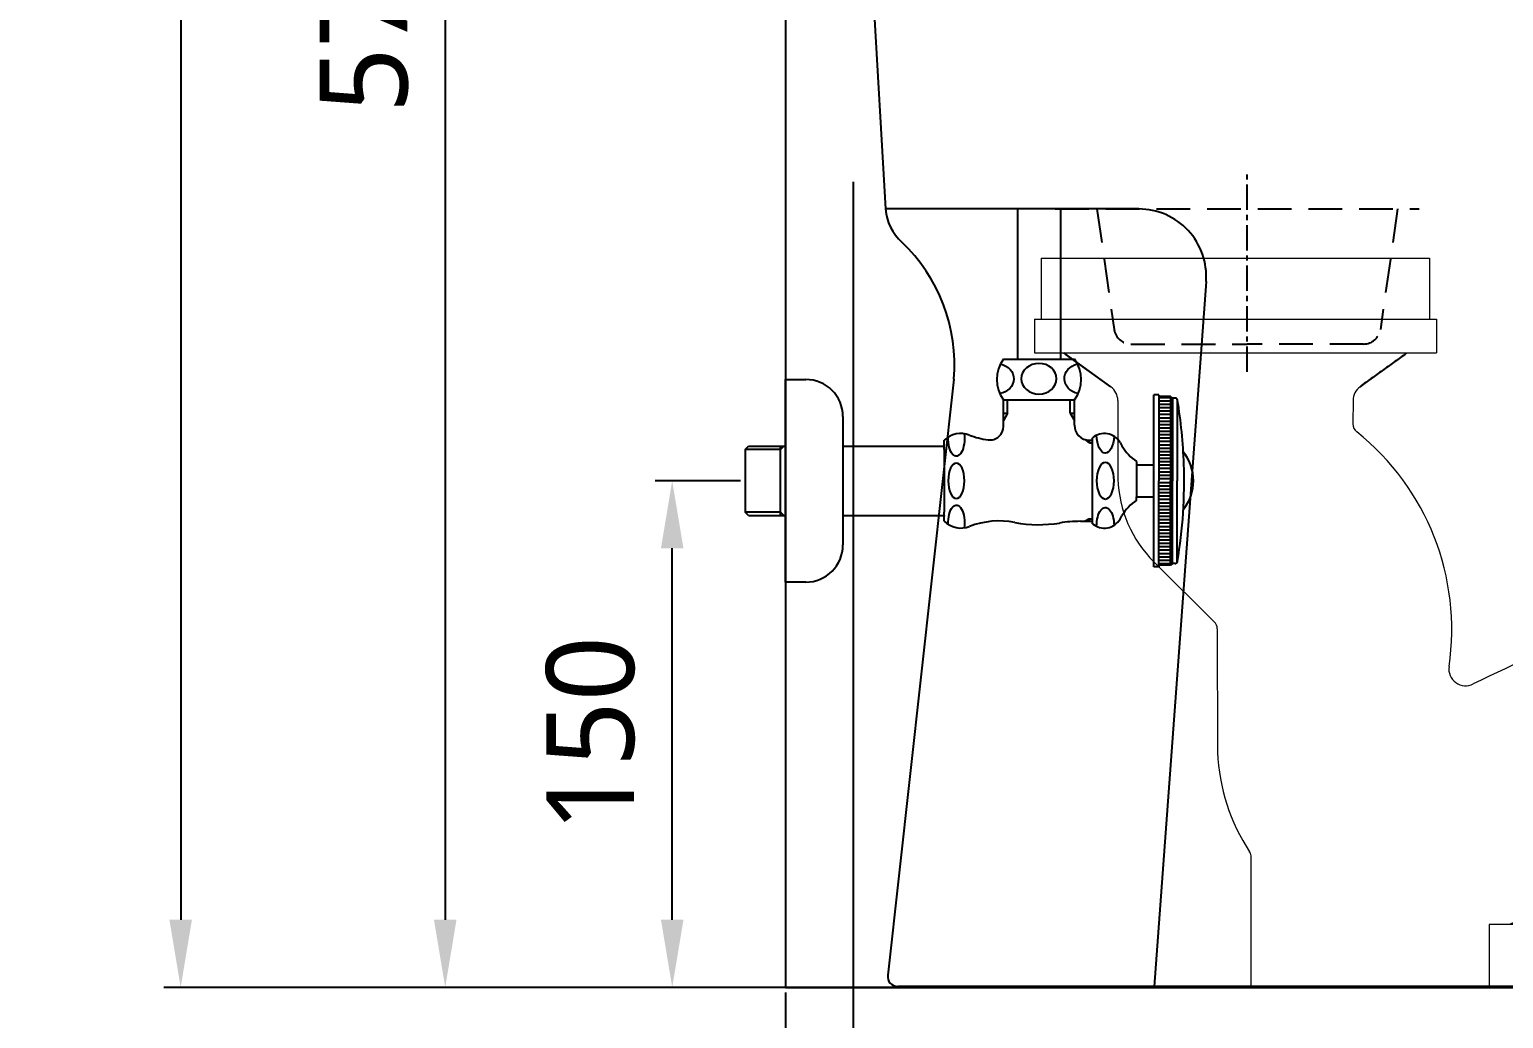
# Model space of a CAD drawing. Extents: x 2340 to 8415, y -46 to 2482.
# Drawn here: x 5555.6 to 5991.9, y 292 to 584.8 of the extents above; entities that cross this region are included whole.
import ezdxf

# ---------------------------------------------------------------- set-up
doc = ezdxf.new("R2010")
doc.units = 0
doc.header["$LTSCALE"] = 20
doc.header["$MEASUREMENT"] = 0
doc.linetypes.add('CENTER', pattern=[2, 1.25, -0.25, 0.25, -0.25])
doc.linetypes.add('HIDDEN', pattern=[0.375, 0.25, -0.125])
doc.layers.get('0').update_dxf_attribs({"linetype": 'CONTINUOUS'})
doc.layers.get('DEFPOINTS').update_dxf_attribs({"linetype": 'CONTINUOUS'})
for name, color, linetype in [('1', 7, 'CONTINUOUS'), ('2', 2, 'CONTINUOUS'), ('4', 4, 'CONTINUOUS'), ('6', 6, 'CONTINUOUS'), ('CEN', 1, 'CENTER')]:
    doc.layers.add(name, color=color, linetype=linetype)
doc.styles.get("Standard").update_dxf_attribs({"font": 'NanumGothic.ttf'})
doc.dimstyles.get("Standard").update_dxf_attribs({"dimtxt": 2.7, "dimasz": 2.5, "dimexe": 1.5, "dimexo": 1.5, "dimgap": 1.5, "dimtad": 1, "dimdec": 0, "dimlfac": 10, "dimzin": 0, "dimdsep": 46, "dimtxsty": 'Standard', "dimcen": 0, "dimclrt": 2, "dimadec": 0, "dimazin": 0, "dimtfac": 1, "dimtdec": 0, "dimtmove": 0, "dimatfit": 3, "dimfxl": 0, "dimtolj": 1, "dimtzin": 0, "dimarcsym": 0})

# ---------------------------------------------------------------- blocks, each defined once
blk = doc.blocks.new('*D22')
at = {"color": 3, "lineweight": -2}
for p, q in [((5799.39, 539.69), (5799.39, 173.27)), ((6084.39, 222.6), (6084.39, 173.27)), ((5819.39, 178.27), (6064.39, 178.27))]:
    blk.add_line(p, q, dxfattribs=at)
at = {"color": 3}
for points in [[(5819.39, 181.6), (5819.39, 174.93), (5799.39, 178.27)], [(6064.39, 181.6), (6064.39, 174.93), (6084.39, 178.27)]]:
    blk.add_solid(points, dxfattribs=at)
at = {"layer": 'DEFPOINTS', "color": 0}
for p in [(5799.39, 541.19), (6084.39, 224.1), (6084.39, 178.27)]:
    blk.add_point(p, dxfattribs=at)
at = {"color": 2, "insert": (5941.89, 202.42), "char_height": 26, "attachment_point": 5}
blk.add_mtext('\\A1;285', dxfattribs=at)
blk = doc.blocks.new('*D26')
at = {"color": 3, "lineweight": -2}
for p, q in [((5766.01, 451.19), (5740.84, 451.19)), ((5745.84, 321.19), (5745.84, 431.19)), ((5777.89, 301.19), (5740.84, 301.19))]:
    blk.add_line(p, q, dxfattribs=at)
at = {"color": 3}
for points in [[(5742.51, 431.19), (5749.17, 431.19), (5745.84, 451.19)], [(5742.51, 321.19), (5749.17, 321.19), (5745.84, 301.19)]]:
    blk.add_solid(points, dxfattribs=at)
at = {"layer": 'DEFPOINTS', "color": 0}
for p in [(5745.84, 451.19), (5767.51, 451.19), (5779.39, 301.19)]:
    blk.add_point(p, dxfattribs=at)
at = {"color": 2, "insert": (5721.72, 376.19), "char_height": 26, "attachment_point": 5, "rotation": 90}
blk.add_mtext('\\A1;150', dxfattribs=at)
blk = doc.blocks.new('BGFB')
at = {"color": 2, "linetype": 'Continuous', "lineweight": 0}
for p, q in [((-57.5, 0), (57.5, 0)), ((-57.5, 0), (-57.5, -18)), ((57.5, 0), (57.5, -18)), ((-59.5, -18), (59.5, -18)), ((-59.5, -18), (-59.5, -28)), ((59.5, -18), (59.5, -28)), ((-59.5, -28), (59.5, -28)), ((-36.9, -38.04), (-50.78, -28)), ((36.9, -38.06), (50.8, -28)), ((-34.8, -42.11), (-34.78, -65.34)), ((34.83, -42.09), (34.8, -49.08)), ((-24.1, -89.92), (-6.23, -107.64)), ((-5.34, -109.77), (-5.28, -146.31)), ((207.14, -196.84), (207.14, -171.61)), ((207.34, -174.14), (245.63, -196.43)), ((4.73, -215.9), (4.73, -177.41)), ((127.84, -174.94), (81.13, -197.34)), ((127.84, -174.94), (135.25, -174.94)), ((138.25, -177.94), (138.25, -197.34)), ((151.35, -181.34), (192.35, -181.34)), ((151.35, -183.09), (192.35, -183.09)), ((144.35, -188.34), (144.35, -208.9)), ((146.35, -188.09), (146.35, -208.59)), ((197.35, -188.09), (197.35, -208.59)), ((199.35, -188.34), (199.35, -208.9)), ((144.35, -197.34), (75.09, -197.34)), ((75.09, -197.34), (75.09, -215.9)), ((130.19, -197.34), (130.19, -202.4)), ((199.35, -196.84), (269.24, -196.84)), ((213.73, -202.4), (213.73, -196.84)), ((269.24, -196.84), (269.24, -215.9)), ((144.35, -202.4), (130.19, -202.4)), ((199.35, -202.4), (213.73, -202.4)), ((151.35, -213.59), (192.35, -213.59)), ((4.73, -215.9), (269.24, -215.9)), ((117.84, -240.9), (117.84, -243.9)), ((118.52, -240.4), (118.34, -240.4)), ((118.52, -240.4), (225.36, -240.4)), ((225.86, -240.9), (225.86, -243.9)), ((118.54, -244.4), (118.34, -244.4)), ((118.54, -244.4), (225.36, -244.4)), ((120.35, -250.4), (223.35, -250.4)), ((120.65, -254.4), (223.05, -254.4))]:
    blk.add_line(p, q, dxfattribs=at)
at = {"color": 3, "linetype": 'Continuous', "lineweight": 0}
for p, q in [((117.84, -275.32), (117.84, -215.9)), ((225.86, -273.83), (225.86, -215.9))]:
    blk.add_line(p, q, dxfattribs=at)
at = {"color": 2}
for p, q in [((118.52, -240.4), (118.41, -215.9)), ((225.28, -215.9), (225.17, -240.4)), ((225.17, -240.4), (223.35, -240.4)), ((118.54, -244.4), (120.65, -244.4)), ((118.57, -250.4), (118.54, -244.4)), ((223.05, -244.4), (225.15, -244.4)), ((225.15, -244.4), (225.13, -250.4)), ((120.35, -250.4), (118.34, -250.4)), ((225.36, -250.4), (223.35, -250.4)), ((118.34, -254.4), (120.65, -254.4)), ((118.6, -256.9), (118.59, -254.4)), ((120.45, -263.9), (118.6, -256.9)), ((223.05, -254.4), (225.36, -254.4)), ((225.1, -256.9), (223.25, -263.9)), ((225.11, -254.4), (225.1, -256.9)), ((122.45, -263.9), (120.45, -263.9)), ((122.45, -263.9), (171.85, -263.9)), ((171.85, -263.9), (221.25, -263.9)), ((223.25, -263.9), (221.25, -263.9))]:
    blk.add_line(p, q, dxfattribs=at)
blk.add_line((120.35, -240.4), (118.52, -240.4))
at = {"color": 2, "linetype": 'Continuous', "lineweight": 0}
for centre in [(153.85, -188.62), (153.85, -193.62), (153.85, -198.62), (153.85, -203.62), (153.85, -208.62)]:
    blk.add_circle(centre, 1.5, dxfattribs=at)
for centre, radius, start, end in [((-39.8, -42.12), 5, 0.0447, 54.1067), ((39.83, -42.11), 5, 125.8861, 179.7556), ((37.8, -49.09), 3, 179.7556, 231.4151), ((-10.7, -109.88), 74.76, 351.5468, 51.4151), ((1.61, -64.14), 36.41, 181.8849, 225.0733), ((-8.34, -109.77), 3, 0.0895, 45.2408), ((131.95, -202.93), 96.26, 63.2809, 103.9725), ((239.79, -464.95), 378.84, 110.2437, 116.5549), ((140.19, -174.04), 67, 2.0828, 58.4605), ((68.2, -121.6), 5, 171.5468, 296.5549), ((52.79, -143.8), 58.13, 182.4762, 213.3534), ((1.73, -177.41), 3, 0, 33.3534), ((135.25, -177.94), 3, 0, 90), ((151.35, -188.34), 7, 90, 180), ((151.35, -188.09), 5, 90, 180), ((192.35, -188.34), 7, 360, 90), ((192.35, -188.09), 5, 0, 90), ((247.14, -193.84), 3, 239.7939, 270), ((151.35, -208.9), 7, 179.7381, 270), ((151.35, -208.59), 5, 180, 270), ((192.35, -208.59), 5, 270, 0), ((192.35, -208.9), 7, 270, 0), ((118.34, -240.9), 0.5, 90, 180), ((118.34, -243.9), 0.5, 180, 270), ((225.36, -240.9), 0.5, 0, 90), ((225.36, -243.9), 0.5, 270, 360), ((118.34, -250.9), 0.5, 90, 180), ((225.36, -250.9), 0.5, 0, 90), ((118.34, -253.9), 0.5, 180, 270), ((225.36, -253.9), 0.5, 270, 0)]:
    blk.add_arc(centre, radius, start, end, dxfattribs=at)
at = {"color": 3, "linetype": 'Continuous', "lineweight": 0}
blk.add_spline([(117.84, -275.32), (166.15, -271.49), (199.41, -276.45), (225.86, -273.83)], degree=3, dxfattribs=at)
at = {"layer": '1', "color": 252, "linetype": 'Continuous'}
for q in [(-50.8, -28), (-50.14, -28.48), (-50.14, -28.48), (-50.14, -28.48)]:
    blk.add_line((-36.9, -38.04), q, dxfattribs=at)
at = {"layer": '1', "color": 2, "linetype": 'Continuous'}
for centre in [(159.85, -188.62), (159.85, -188.62), (165.85, -188.62), (165.85, -188.62), (171.85, -188.62), (177.85, -188.62), (177.85, -188.62), (183.85, -188.62), (183.85, -188.62), (189.85, -188.62), (189.85, -188.62), (159.85, -193.62), (159.85, -193.62), (165.85, -193.62), (165.85, -193.62), (171.85, -193.62), (177.85, -193.62), (177.85, -193.62), (183.85, -193.62), (183.85, -193.62), (189.85, -193.62), (189.85, -193.62), (159.85, -198.62), (159.85, -198.62), (165.85, -198.62), (165.85, -198.62), (171.85, -198.62), (177.85, -198.62), (177.85, -198.62), (183.85, -198.62), (183.85, -198.62), (189.85, -198.62), (189.85, -198.62), (159.85, -203.62), (159.85, -203.62), (165.85, -203.62), (165.85, -203.62), (171.85, -203.62), (177.85, -203.62), (177.85, -203.62), (183.85, -203.62), (183.85, -203.62), (189.85, -203.62), (189.85, -203.62), (159.85, -208.62), (159.85, -208.62), (165.85, -208.62), (165.85, -208.62), (171.85, -208.62), (171.85, -208.62), (177.85, -208.62), (177.85, -208.62), (183.85, -208.62), (183.85, -208.62), (189.85, -208.62), (189.85, -208.62)]:
    blk.add_circle(centre, 1.5, dxfattribs=at)
at = {"layer": '1', "color": 252, "linetype": 'Continuous'}
for centre in [(171.85, -188.62), (171.85, -193.62), (171.85, -198.62), (171.85, -203.62)]:
    blk.add_circle(centre, 1.5, dxfattribs=at)
for points, degree in [([(50.14, -28.48), (36.94, -38.03)], 1), ([(50.14, -28.48), (45.74, -31.66), (41.34, -34.85), (36.94, -38.03)], 3), ([(50.14, -28.48), (36.94, -38.03)], 1), ([(50.14, -28.48), (45.74, -31.66), (41.34, -34.85), (36.94, -38.03)], 3), ([(197.87, -139.92), (198.2, -140.47), (198.52, -141.02), (198.83, -141.58)], 3), ([(197.87, -139.92), (198.2, -140.47), (198.52, -141.02), (198.83, -141.58)], 3)]:
    blk.add_open_spline(points, degree=degree, dxfattribs=at)
at = {"layer": 'CEN'}
blk.add_line((171.85, -269.9), (171.85, -196.9), dxfattribs=at)
blk = doc.blocks.new('*D16')
at = {"color": 3, "lineweight": -2}
for p, q in [((5849.24, 877.19), (5673.65, 877.19)), ((5678.65, 857.19), (5678.65, 321.19)), ((5833.2, 301.19), (5673.65, 301.19))]:
    blk.add_line(p, q, dxfattribs=at)
at = {"color": 3}
for points in [[(5675.32, 857.19), (5681.99, 857.19), (5678.65, 877.19)], [(5675.32, 321.19), (5681.99, 321.19), (5678.65, 301.19)]]:
    blk.add_solid(points, dxfattribs=at)
at = {"layer": 'DEFPOINTS', "color": 0}
for p in [(5850.74, 877.19), (5678.65, 301.19), (5834.7, 301.19)]:
    blk.add_point(p, dxfattribs=at)
at = {"color": 2, "insert": (5654.65, 589.19), "char_height": 26, "attachment_point": 5, "rotation": 90}
blk.add_mtext('\\A1;575', dxfattribs=at)
blk = doc.blocks.new('*D20')
at = {"color": 3, "lineweight": -2}
for p, q in [((6476.94, 698.18), (6476.94, 48.41)), ((5779.39, 299.69), (5779.39, 48.41)), ((5799.39, 53.41), (6456.94, 53.41))]:
    blk.add_line(p, q, dxfattribs=at)
at = {"color": 3}
for points in [[(5799.39, 56.74), (5799.39, 50.08), (5779.39, 53.41)], [(6456.94, 56.74), (6456.94, 50.08), (6476.94, 53.41)]]:
    blk.add_solid(points, dxfattribs=at)
at = {"layer": 'DEFPOINTS', "color": 0}
for p in [(6476.94, 699.68), (5779.39, 301.19), (6476.94, 53.41)]:
    blk.add_point(p, dxfattribs=at)
at = {"color": 2, "insert": (6128.16, 77.47), "char_height": 26, "attachment_point": 5}
blk.add_mtext('\\A1;700', dxfattribs=at)
blk = doc.blocks.new('*D27')
at = {"color": 3, "lineweight": -2}
for p, q in [((6015.86, 1256.01), (5595.34, 1256.01)), ((5600.34, 1236.01), (5600.34, 321.19)), ((5764.16, 301.19), (5595.34, 301.19))]:
    blk.add_line(p, q, dxfattribs=at)
at = {"color": 3}
for points in [[(5597.01, 1236.01), (5603.67, 1236.01), (5600.34, 1256.01)], [(5597.01, 321.19), (5603.67, 321.19), (5600.34, 301.19)]]:
    blk.add_solid(points, dxfattribs=at)
at = {"layer": 'DEFPOINTS', "color": 0}
for p in [(6017.36, 1256.01), (5600.34, 301.19), (5765.66, 301.19)]:
    blk.add_point(p, dxfattribs=at)
at = {"color": 2, "insert": (5572.65, 778.6), "char_height": 26, "attachment_point": 5, "rotation": 90}
blk.add_mtext('\\A1;{\\H1.25x;955}', dxfattribs=at)

msp = doc.modelspace()

# ---------------------------------------------------------------- linework, layer by layer
at = {"color": 7}
for p, q in [((5800.57, 677.1), (5808.97, 531.68)), ((5883.93, 531.68), (5808.97, 531.68)), ((5903.87, 510.21), (5888.54, 301.44)), ((5829.2, 481.26), (5809.64, 304.77)), ((6338.2, 301.44), (5812.62, 301.44))]:
    msp.add_line(p, q, dxfattribs=at)
at = {"color": 1, "linetype": 'CENTER', "ltscale": 0.3}
msp.add_line((5916.07, 483.41), (5916.07, 541.89), dxfattribs=at)
at = {"color": 7}
for centre, radius, start, end in [((5823.91, 532.97), 15, 184.9422, 227.6133), ((5883.93, 511.68), 20, 355.7986, 90), ((5779.38, 485.61), 50.01, 355.0116, 46.5106), ((5812.62, 304.44), 3, 173.6733, 270)]:
    msp.add_arc(centre, radius, start, end, dxfattribs=at)
at = {"color": 7, "linetype": 'HIDDEN'}
for centre, start, end in [((5881.63, 496.68), 188.1301, 270), ((5950.52, 496.68), 270, 351.8699)]:
    msp.add_arc(centre, 5, start, end, dxfattribs=at)
at = {"layer": '2', "color": 7, "linetype": 'HIDDEN', "ltscale": 2}
for p, q in [((5859.19, 531.68), (5966.91, 531.68)), ((5871.57, 531.68), (5876.68, 495.97)), ((5960.57, 531.68), (5955.47, 495.97)), ((5881.63, 491.68), (5916.07, 491.68)), ((5950.52, 491.68), (5916.07, 491.68))]:
    msp.add_line(p, q, dxfattribs=at)
at = {"layer": '4'}
for p, q in [((5848.04, 531.68), (5848.04, 487.19)), ((5860.74, 531.68), (5860.74, 487.19)), ((5843.89, 487.19), (5848.04, 487.19)), ((5848.04, 487.19), (5864.89, 487.19)), ((5779.39, 421.19), (5779.39, 481.19)), ((5779.39, 481.19), (5785.39, 481.19)), ((5889.89, 476.69), (5888.39, 476.69)), ((5888.39, 475.69), (5888.39, 476.69)), ((5888.39, 451.19), (5888.39, 475.69)), ((5889.89, 476.49), (5889.89, 476.69)), ((5889.89, 476.49), (5889.89, 451.19)), ((5893.39, 475.78), (5889.89, 475.78)), ((5893.39, 476.19), (5890.19, 476.19)), ((5893.89, 475.69), (5893.39, 476.19)), ((5893.39, 476.19), (5893.39, 451.19)), ((5894.71, 475.69), (5893.89, 475.69)), ((5893.89, 475.69), (5893.89, 451.19)), ((5843.89, 475.19), (5864.89, 475.19)), ((5843.89, 467.28), (5843.89, 475.19)), ((5845.14, 471.19), (5845.14, 475.19)), ((5863.64, 471.19), (5863.64, 475.19)), ((5864.89, 467.69), (5864.89, 475.19)), ((5893.39, 474.78), (5889.89, 474.78)), ((5893.39, 473.78), (5889.89, 473.78)), ((5893.39, 472.78), (5889.89, 472.78)), ((5893.39, 471.78), (5889.89, 471.78)), ((5895.3, 475.19), (5895.3, 451.19)), ((5796.39, 470.19), (5796.39, 432.19)), ((5843.89, 471.19), (5845.14, 471.19)), ((5845.14, 471.19), (5843.89, 469.03)), ((5863.64, 471.19), (5864.89, 471.19)), ((5863.64, 471.19), (5864.89, 469.03)), ((5893.39, 470.78), (5889.89, 470.78)), ((5893.39, 469.78), (5889.89, 469.78)), ((5893.39, 468.78), (5889.89, 468.78)), ((5893.39, 467.78), (5889.89, 467.78)), ((5826.38, 460.44), (5826.38, 463.19)), ((5869.39, 462.44), (5868.09, 463.38)), ((5869.39, 463.19), (5870.3, 463.19)), ((5869.39, 462.44), (5869.39, 463.19)), ((5870.3, 463.19), (5870.3, 463.91)), ((5870.3, 439.19), (5870.3, 463.19)), ((5893.39, 466.78), (5889.89, 466.78)), ((5893.39, 465.78), (5889.89, 465.78)), ((5893.39, 464.78), (5889.89, 464.78)), ((5893.39, 463.78), (5889.89, 463.78)), ((5893.39, 462.78), (5889.89, 462.78)), ((5767.39, 460.44), (5768.39, 461.44)), ((5777.89, 460.44), (5767.39, 460.44)), ((5767.51, 441.94), (5767.51, 460.44)), ((5768.39, 461.44), (5779.39, 461.44)), ((5777.89, 440.94), (5777.89, 461.44)), ((5777.89, 460.44), (5778.89, 461.44)), ((5779.39, 460.83), (5779.39, 441.56)), ((5796.39, 461.44), (5826.38, 461.44)), ((5826.39, 460.44), (5826.39, 441.94)), ((5869.39, 462.44), (5870.3, 462.44)), ((5878.41, 462.51), (5878.96, 461.56)), ((5893.39, 461.78), (5889.89, 461.78)), ((5893.39, 460.78), (5889.89, 460.78)), ((5893.39, 459.78), (5889.89, 459.78)), ((5893.39, 458.78), (5889.89, 458.78)), ((5883.3, 456.92), (5883.3, 455.94)), ((5883.3, 455.94), (5883.3, 446.44)), ((5883.3, 455.94), (5888.39, 455.94)), ((5893.39, 457.78), (5889.89, 457.78)), ((5893.39, 456.78), (5889.89, 456.78)), ((5893.39, 455.78), (5889.89, 455.78)), ((5893.39, 454.78), (5889.89, 454.78)), ((5888.39, 425.69), (5888.39, 451.19)), ((5893.39, 453.78), (5889.89, 453.78)), ((5893.39, 452.78), (5889.89, 452.78)), ((5893.39, 451.78), (5889.89, 451.78)), ((5889.89, 425.89), (5889.89, 451.19)), ((5893.39, 450.6), (5889.89, 450.6)), ((5893.39, 449.6), (5889.89, 449.6)), ((5893.39, 426.19), (5893.39, 451.19)), ((5893.89, 426.69), (5893.89, 451.19)), ((5895.3, 427.19), (5895.3, 451.19)), ((5883.3, 446.44), (5888.39, 446.44)), ((5883.3, 445.46), (5883.3, 446.44)), ((5893.39, 448.6), (5889.89, 448.6)), ((5893.39, 447.6), (5889.89, 447.6)), ((5893.39, 446.6), (5889.89, 446.6)), ((5893.39, 445.6), (5889.89, 445.6)), ((5777.89, 441.94), (5767.39, 441.94)), ((5768.39, 440.94), (5767.39, 441.94)), ((5768.39, 440.94), (5779.39, 440.94)), ((5778.89, 440.94), (5777.89, 441.94)), ((5796.39, 440.94), (5826.39, 440.94)), ((5826.39, 439.19), (5826.39, 441.94)), ((5826.39, 440.94), (5826.39, 440.76)), ((5826.39, 439.19), (5826.39, 440.76)), ((5878.41, 439.87), (5878.96, 440.83)), ((5893.39, 444.6), (5889.89, 444.6)), ((5893.39, 443.6), (5889.89, 443.6)), ((5893.39, 442.6), (5889.89, 442.6)), ((5893.39, 441.6), (5889.89, 441.6)), ((5866.67, 439.19), (5870.3, 439.19)), ((5869.39, 439.94), (5868.09, 439.19)), ((5869.39, 439.94), (5870.3, 439.94)), ((5869.39, 439.19), (5869.39, 439.94)), ((5870.3, 438.47), (5870.3, 439.19)), ((5893.39, 440.6), (5889.89, 440.6)), ((5893.39, 439.6), (5889.89, 439.6)), ((5893.39, 438.6), (5889.89, 438.6)), ((5893.39, 437.6), (5889.89, 437.6)), ((5893.39, 436.6), (5889.89, 436.6)), ((5893.39, 435.6), (5889.89, 435.6)), ((5893.39, 434.6), (5889.89, 434.6)), ((5893.39, 433.6), (5889.89, 433.6)), ((5893.39, 432.6), (5889.89, 432.6)), ((5893.39, 431.6), (5889.89, 431.6)), ((5893.39, 430.6), (5889.89, 430.6)), ((5893.39, 429.6), (5889.89, 429.6)), ((5893.39, 428.6), (5889.89, 428.6)), ((5889.89, 425.69), (5888.39, 425.69)), ((5893.39, 427.6), (5889.89, 427.6)), ((5893.39, 426.6), (5889.89, 426.6)), ((5889.89, 425.89), (5889.89, 425.69)), ((5893.39, 426.19), (5890.19, 426.19)), ((5893.89, 426.69), (5893.39, 426.19)), ((5894.71, 426.69), (5893.89, 426.69)), ((5785.39, 421.19), (5779.39, 421.19))]:
    msp.add_line(p, q, dxfattribs=at)
for centre, radius, start, end in [((5851.89, 481.19), 10, 143.1301, 216.8699), ((5856.89, 481.19), 10, 323.1301, 36.8699), ((5785.39, 470.19), 11, 0, 90), ((5890.19, 476.49), 0.3, 180, 270), ((5894.71, 474.99), 0.7, 9.4934, 90), ((5752.39, 451.19), 145, 1.9431, 9.4934), ((5839.89, 467.28), 4, 262.2883, 0), ((5869.39, 467.69), 4.5, 180, 270), ((5831.29, 458.2), 7, 69.0339, 134.5129), ((5842.68, 487.92), 24.83, 249.0339, 262.2883), ((5873.77, 459.84), 5.36, 30, 130.4306), ((5891.09, 468.56), 14, 210, 236.1902), ((5886.13, 451.15), 14, 0.2473, 38.2141), ((5752.39, 451.19), 145, 350.5066, 1.9431), ((5886.13, 451.27), 14, 321.7859, 359.7527), ((5891.09, 433.83), 14, 123.8098, 150), ((5831.29, 444.19), 7, 225.5, 290.9661), ((5842.68, 414.46), 24.83, 79.2627, 110.9661), ((5854.39, 476.19), 38, 259.2627, 279.3048), ((5866.67, 401.19), 38, 90, 99.3048), ((5873.77, 442.55), 5.36, 229.5694, 330), ((5785.39, 432.19), 11, 270, 0), ((5890.19, 425.89), 0.3, 90, 180), ((5894.71, 427.39), 0.7, 270, 350.5066)]:
    msp.add_arc(centre, radius, start, end, dxfattribs=at)
at = {"layer": '4', "extrusion": (0, 0, -1)}
for centre, major_axis, ratio, start_param, end_param in [((5841.7, 481.42), (-5.23, 0), 0.866391, 1.824119, 4.49897), ((5867.16, 481.42), (-5.23, 0), 0.866391, 4.942097, 7.58465), ((5829.95, 463.7), (0, -5.22), 0.46009, 4.433611, 7.934688), ((5874.06, 464.78), (0, -5.4), 0.478204, 4.79078, 7.834251), ((5829.95, 438.78), (0, -5.22), 0.46009, 1.472186, 5.009627), ((5874.06, 437.87), (0, -5.4), 0.478204, 1.540108, 4.68362)]:
    msp.add_ellipse(centre, major_axis=major_axis, ratio=ratio, start_param=start_param, end_param=end_param, dxfattribs=at)
for centre, major_axis, ratio in [((5854.39, 481.42), (-5.23, 0), 0.866391), ((5829.95, 451.19), (0, -5.22), 0.46009), ((5874.06, 451.19), (0, -5.4), 0.478204)]:
    msp.add_ellipse(centre, major_axis=major_axis, ratio=ratio, dxfattribs=at)
at = {"layer": '6'}
msp.add_lwpolyline([(6779.39, 2226.23), (5779.39, 2226.23), (5779.39, 301.19), (7706.89, 301.19), (7706.89, 1326.19)], dxfattribs=at)

# ---------------------------------------------------------------- block references
at = {"color": 1}
msp.add_blockref('BGFB', (5912.54, 517.09), dxfattribs=at)

# ---------------------------------------------------------------- dimensions: what is measured, and where the dimension line sits
dim = msp.add_linear_dim(base=(5600.34, 301.19), p1=(6017.36, 1256.01), p2=(5765.66, 301.19), angle=90, text='{\\H1.25x;955}', dimstyle='Standard', override={"dimtxt": 26, "dimasz": 20, "dimexe": 5, "dimgap": 10, "dimlfac": 1, "dimzin": 12, "dimclrd": 3, "dimclre": 3, "dimazin": 2, "dimarcsym": 1})
dim.commit()
dim.dimension.update_dxf_attribs({"geometry": '*D27', "text_midpoint": (5572.65, 778.6)})
dim = msp.add_linear_dim(base=(5678.65, 301.19), p1=(5850.74, 877.19), p2=(5834.7, 301.19), angle=90, text='575', dimstyle='Standard', override={"dimtxt": 26, "dimasz": 20, "dimexe": 5, "dimgap": 10, "dimlfac": 1, "dimzin": 12, "dimclrd": 3, "dimclre": 3, "dimazin": 2, "dimarcsym": 1})
dim.commit()
dim.dimension.update_dxf_attribs({"geometry": '*D16', "text_midpoint": (5678.65, 589.19), "dimtype": 160})
dim = msp.add_linear_dim(base=(6476.94, 53.41), p1=(5779.39, 301.19), p2=(6476.94, 699.68), text='700', dimstyle='Standard', override={"dimtxt": 26, "dimasz": 20, "dimexe": 5, "dimgap": 10, "dimlfac": 1, "dimzin": 12, "dimclrd": 3, "dimclre": 3, "dimazin": 2, "dimarcsym": 1})
dim.commit()
dim.dimension.update_dxf_attribs({"geometry": '*D20', "text_midpoint": (6128.16, 53.41), "dimtype": 160})
dim = msp.add_linear_dim(base=(6084.39, 178.27), p1=(5799.39, 541.19), p2=(6084.39, 224.1), dimstyle='Standard', override={"dimtxt": 26, "dimasz": 20, "dimexe": 5, "dimgap": 10, "dimlfac": 1, "dimzin": 12, "dimclrd": 3, "dimclre": 3, "dimazin": 2, "dimarcsym": 1})
dim.commit()
dim.dimension.update_dxf_attribs({"geometry": '*D22', "text_midpoint": (5941.89, 202.42)})
dim = msp.add_linear_dim(base=(5745.84, 451.19), p1=(5779.39, 301.19), p2=(5767.51, 451.19), angle=90, dimstyle='Standard', override={"dimtxt": 26, "dimasz": 20, "dimexe": 5, "dimgap": 10, "dimlfac": 1, "dimzin": 12, "dimclrd": 3, "dimclre": 3, "dimazin": 2, "dimarcsym": 1})
dim.commit()
dim.dimension.update_dxf_attribs({"geometry": '*D26', "text_midpoint": (5745.84, 376.19), "dimtype": 160})

doc.saveas('drawing.dxf')
